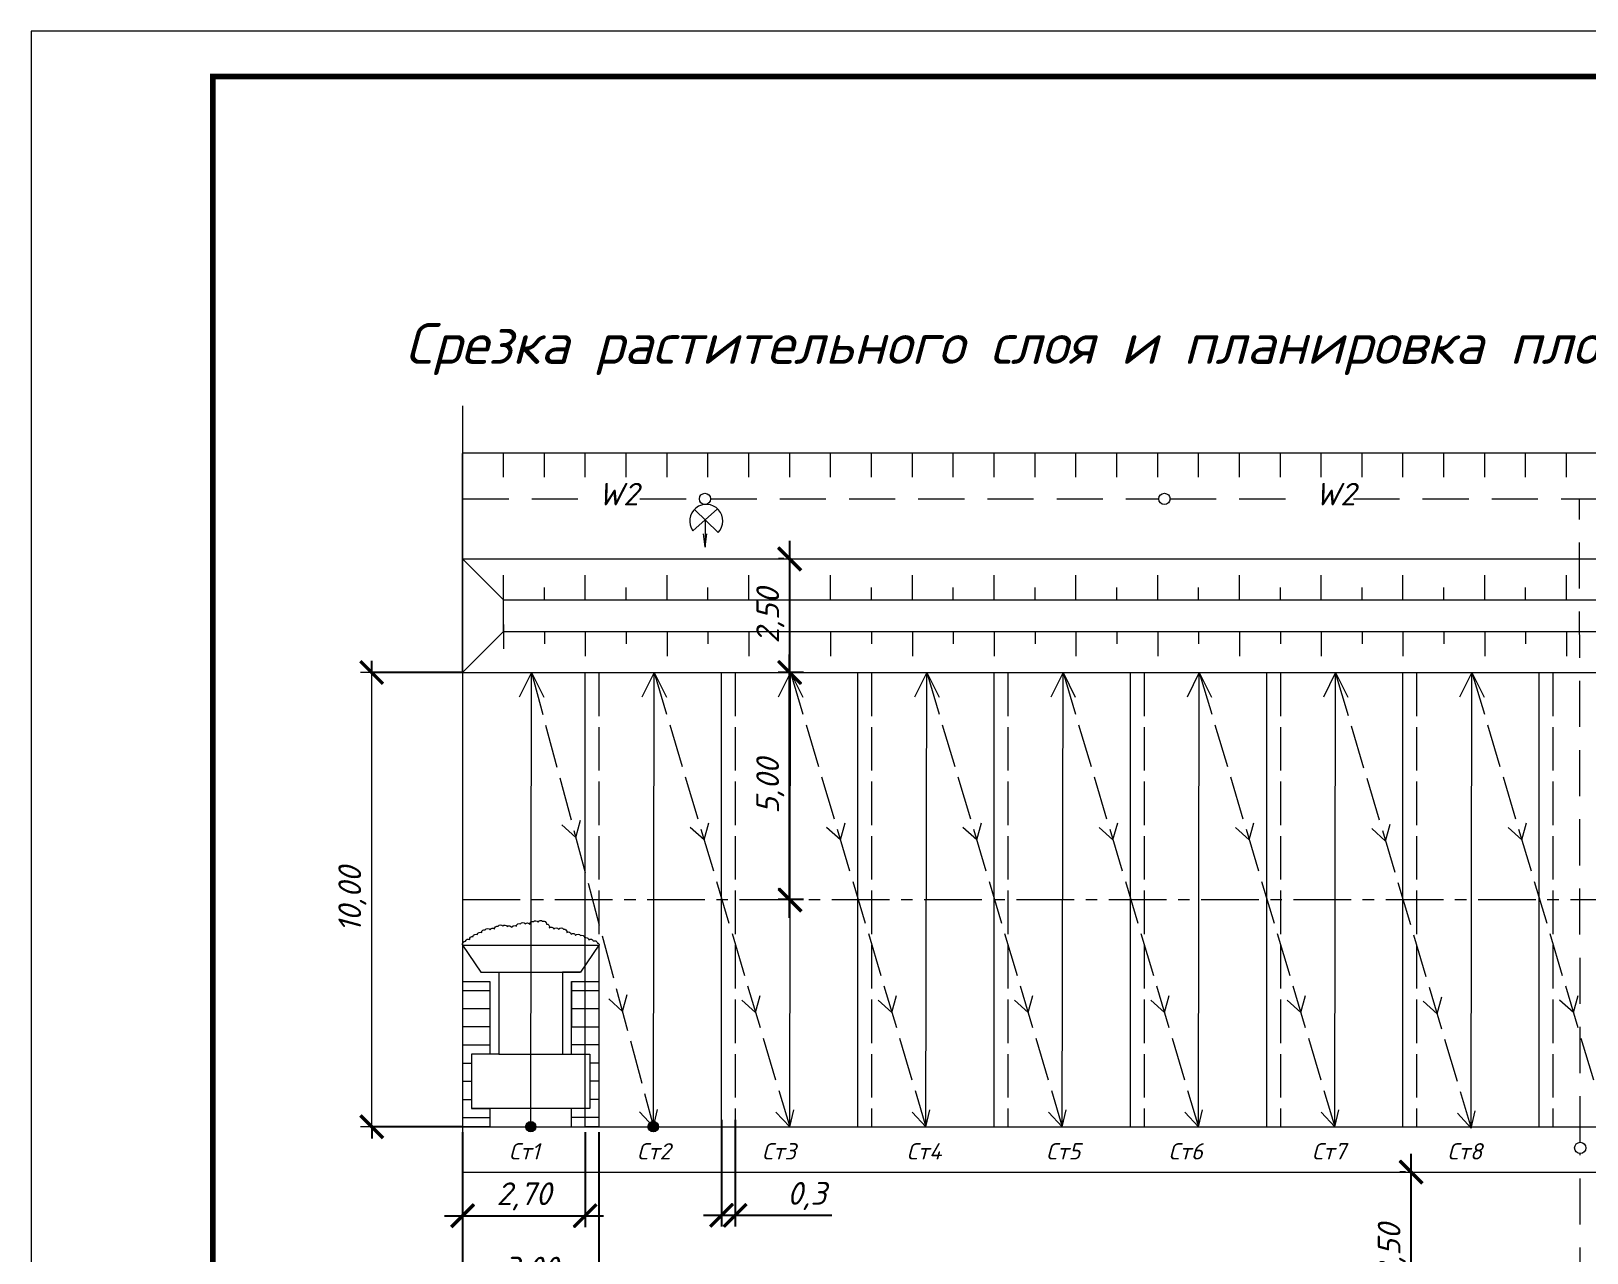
# Model space of a CAD drawing. Header units: millimetres. Extents: x 27137 to 30937, y -4667 to -569.
# Drawn here: x 29377.2 to 29548.5, y -2868.6 to -2734.1 of the extents above; entities that cross this region are included whole.
import ezdxf

# ---------------------------------------------------------------- set-up
doc = ezdxf.new("R2010")
doc.units = ezdxf.units.MM
doc.header["$LTSCALE"] = 0.4
for name, pattern in [('ACAD_ISO02W100', [15, 12, -3]), ('осевая', [50.8, 31.75, -6.35, 6.35, -6.35]), ('штриховаяX2', [38.1, 25.4, -12.7])]:
    doc.linetypes.add(name, pattern=pattern)
doc.layers.add('здания', color=7, linetype='Continuous', lineweight=40)
doc.styles.add('Isocpeur', font='isocpeui.ttf', dxfattribs={"height": 2.5})
doc.styles.get("Standard").update_dxf_attribs({"font": 'isocpeui.ttf', "height": 2.5})
doc.dimstyles.new('06', dxfattribs={"dimtxt": 2.5, "dimasz": 2.5, "dimexe": 1.25, "dimexo": 0.625, "dimtad": 1, "dimdec": 0, "dimlfac": 200, "dimtxsty": 'Standard', "dimblk": 'OBLIQUE', "dimcen": 2.5, "dimdle": 2, "dimadec": 0, "dimazin": 0, "dimtfac": 1, "dimtdec": 0, "dimtmove": 0, "dimatfit": 3, "dimldrblk": 'OBLIQUE', "dimfxl": 1, "dimarcsym": 0})

# ---------------------------------------------------------------- blocks, each defined once
blk = doc.blocks.new('_Oblique')
at = {"color": 0, "linetype": 'ByBlock', "lineweight": -2}
blk.add_line((-0.5, -0.5), (0.5, 0.5), dxfattribs=at)
blk = doc.blocks.new('*D551')
at = {"color": 0, "lineweight": -2, "transparency": 16777216}
for p, q in [((29529.12, -2879.23), (29529.12, -2857.73)), ((29528.49, -2859.73), (29527.87, -2859.73)), ((29528.49, -2877.23), (29527.87, -2877.23))]:
    blk.add_line(p, q, dxfattribs=at)
at = {"layer": 'Defpoints', "color": 0, "transparency": 16777216}
for p in [(29529.12, -2859.73), (29529.12, -2859.73), (29529.12, -2877.23)]:
    blk.add_point(p, dxfattribs=at)
at = {"color": 0, "lineweight": -2, "transparency": 16777216, "xscale": 2.5, "yscale": 2.5, "zscale": 2.5}
for p, rotation in [((29529.12, -2859.73), 90), ((29529.12, -2877.23), 270)]:
    blk.add_blockref('_Oblique', p, dxfattribs=dict(at, rotation=rotation))
at = {"color": 0, "lineweight": 15, "transparency": 16777216, "insert": (29526.99, -2868.48), "char_height": 2.5, "attachment_point": 5, "rotation": 90, "style": 'Isocpeur'}
blk.add_mtext('3,50', dxfattribs=at)
blk = doc.blocks.new('*D513')
at = {"color": 0, "lineweight": -2, "transparency": 16777216}
for p, q in [((29453.23, -2853.97), (29453.23, -2865.73)), ((29454.73, -2853.97), (29454.73, -2865.73)), ((29451.23, -2864.48), (29454.73, -2864.48)), ((29454.73, -2864.48), (29465.38, -2864.48))]:
    blk.add_line(p, q, dxfattribs=at)
at = {"layer": 'Defpoints', "color": 0, "transparency": 16777216}
for p in [(29453.23, -2853.35), (29454.73, -2853.35), (29454.73, -2864.48)]:
    blk.add_point(p, dxfattribs=at)
at = {"color": 0, "lineweight": -2, "transparency": 16777216, "xscale": 2.5, "yscale": 2.5, "zscale": 2.5, "rotation": 180}
blk.add_blockref('_Oblique', (29453.23, -2864.48), dxfattribs=at)
at = {"color": 0, "lineweight": -2, "transparency": 16777216, "xscale": 2.5, "yscale": 2.5, "zscale": 2.5}
blk.add_blockref('_Oblique', (29454.73, -2864.48), dxfattribs=at)
at = {"color": 0, "lineweight": 15, "transparency": 16777216, "insert": (29462.61, -2862.36), "char_height": 2.5, "attachment_point": 5, "style": 'Isocpeur'}
blk.add_mtext('0,3', dxfattribs=at)
blk = doc.blocks.new('*D552')
at = {"color": 0, "lineweight": -2, "transparency": 16777216}
for p, q in [((29424.73, -2855.35), (29424.73, -2873.97)), ((29439.72, -2855.35), (29439.72, -2873.97)), ((29422.73, -2872.72), (29441.72, -2872.72))]:
    blk.add_line(p, q, dxfattribs=at)
at = {"layer": 'Defpoints', "color": 0, "transparency": 16777216}
for p in [(29424.73, -2854.73), (29439.72, -2854.73), (29439.72, -2872.72)]:
    blk.add_point(p, dxfattribs=at)
at = {"color": 0, "lineweight": -2, "transparency": 16777216, "xscale": 2.5, "yscale": 2.5, "zscale": 2.5, "rotation": 180}
blk.add_blockref('_Oblique', (29424.73, -2872.72), dxfattribs=at)
at = {"color": 0, "lineweight": -2, "transparency": 16777216, "xscale": 2.5, "yscale": 2.5, "zscale": 2.5}
blk.add_blockref('_Oblique', (29439.72, -2872.72), dxfattribs=at)
at = {"color": 0, "lineweight": 15, "transparency": 16777216, "insert": (29432.22, -2870.59), "char_height": 2.5, "attachment_point": 5, "style": 'Isocpeur'}
blk.add_mtext('3,00', dxfattribs=at)
blk = doc.blocks.new('*D553')
at = {"color": 0, "lineweight": -2, "transparency": 16777216}
for p, q in [((29424.73, -2855.35), (29424.73, -2865.78)), ((29438.22, -2855.35), (29438.22, -2865.78)), ((29422.73, -2864.53), (29440.22, -2864.53))]:
    blk.add_line(p, q, dxfattribs=at)
at = {"layer": 'Defpoints', "color": 0, "transparency": 16777216}
for p in [(29424.73, -2854.73), (29438.22, -2854.73), (29438.22, -2864.53)]:
    blk.add_point(p, dxfattribs=at)
at = {"color": 0, "lineweight": -2, "transparency": 16777216, "xscale": 2.5, "yscale": 2.5, "zscale": 2.5, "rotation": 180}
blk.add_blockref('_Oblique', (29424.73, -2864.53), dxfattribs=at)
at = {"color": 0, "lineweight": -2, "transparency": 16777216, "xscale": 2.5, "yscale": 2.5, "zscale": 2.5}
blk.add_blockref('_Oblique', (29438.22, -2864.53), dxfattribs=at)
at = {"color": 0, "lineweight": 15, "transparency": 16777216, "insert": (29431.47, -2862.4), "char_height": 2.5, "attachment_point": 5, "style": 'Isocpeur'}
blk.add_mtext('2,70', dxfattribs=at)
blk = doc.blocks.new('*D514')
at = {"color": 0, "lineweight": -2, "transparency": 16777216}
for p, q in [((29460.72, -2831.73), (29460.72, -2802.73)), ((29462.26, -2804.73), (29459.47, -2804.73)), ((29462.26, -2829.73), (29459.47, -2829.73))]:
    blk.add_line(p, q, dxfattribs=at)
at = {"layer": 'Defpoints', "color": 0, "transparency": 16777216}
for p in [(29460.72, -2804.73), (29462.89, -2804.73), (29462.89, -2829.73)]:
    blk.add_point(p, dxfattribs=at)
at = {"color": 0, "lineweight": -2, "transparency": 16777216, "xscale": 2.5, "yscale": 2.5, "zscale": 2.5}
for p, rotation in [((29460.72, -2804.73), 90), ((29460.72, -2829.73), 270)]:
    blk.add_blockref('_Oblique', p, dxfattribs=dict(at, rotation=rotation))
at = {"color": 0, "lineweight": 15, "transparency": 16777216, "insert": (29458.59, -2817.23), "char_height": 2.5, "attachment_point": 5, "rotation": 90, "style": 'Isocpeur'}
blk.add_mtext('5,00', dxfattribs=at)
blk = doc.blocks.new('*D515')
at = {"color": 0, "lineweight": -2, "transparency": 16777216}
for p, q in [((29460.73, -2806.73), (29460.73, -2790.23)), ((29460.1, -2792.23), (29459.48, -2792.23)), ((29460.1, -2804.73), (29459.48, -2804.73))]:
    blk.add_line(p, q, dxfattribs=at)
at = {"layer": 'Defpoints', "color": 0, "transparency": 16777216}
for p in [(29460.73, -2792.23), (29460.73, -2792.23), (29460.73, -2804.73)]:
    blk.add_point(p, dxfattribs=at)
at = {"color": 0, "lineweight": -2, "transparency": 16777216, "xscale": 2.5, "yscale": 2.5, "zscale": 2.5}
for p, rotation in [((29460.73, -2792.23), 90), ((29460.73, -2804.73), 270)]:
    blk.add_blockref('_Oblique', p, dxfattribs=dict(at, rotation=rotation))
at = {"color": 0, "lineweight": 15, "transparency": 16777216, "insert": (29458.6, -2798.48), "char_height": 2.5, "attachment_point": 5, "rotation": 90, "style": 'Isocpeur'}
blk.add_mtext('2,50', dxfattribs=at)
blk = doc.blocks.new('_ArchTick')
at = {"color": 0, "linetype": 'ByBlock', "const_width": 0.15}
blk.add_lwpolyline([(-0.5, -0.5), (0.5, 0.5)], dxfattribs=at)

msp = doc.modelspace()

# ---------------------------------------------------------------- hatches: boundary and pattern name
at = {"lineweight": 15}
h = msp.add_hatch(color=256, dxfattribs=at)
h.dxf.hatch_style = 1
h.paths.add_polyline_path([(29432.7878, -2854.7279), (29432.2253, -2854.7279), (29431.6628, -2854.7279, 1)])
h.paths.add_polyline_path([(29432.2253, -2854.1654, 0.41421356), (29431.6628, -2854.7279), (29432.2253, -2854.7279)])
h = msp.add_hatch(color=256, dxfattribs=at)
h.dxf.hatch_style = 1
h.paths.add_polyline_path([(29432.2253, -2854.1654), (29432.2253, -2854.7279), (29432.7878, -2854.7279, 0.41421356)])
h = msp.add_hatch(color=256, dxfattribs=at)
h.dxf.hatch_style = 1
h.paths.add_polyline_path([(29446.2516, -2854.7279), (29445.6891, -2854.7279), (29445.1266, -2854.7279, 1)])
h.paths.add_polyline_path([(29445.6891, -2854.1654, 0.41421356), (29445.1266, -2854.7279), (29445.6891, -2854.7279)])
h = msp.add_hatch(color=256, dxfattribs=at)
h.dxf.hatch_style = 1
h.paths.add_polyline_path([(29446.2878, -2854.7279), (29445.7253, -2854.7279), (29445.1628, -2854.7279, 1)])
h.paths.add_polyline_path([(29445.7253, -2854.1654, 0.41421356), (29445.1628, -2854.7279), (29445.7253, -2854.7279)])
h = msp.add_hatch(color=256, dxfattribs=at)
h.dxf.hatch_style = 1
h.paths.add_polyline_path([(29445.6891, -2854.1654), (29445.6891, -2854.7279), (29446.2516, -2854.7279, 0.41421356)])
h = msp.add_hatch(color=256, dxfattribs=at)
h.dxf.hatch_style = 1
h.paths.add_polyline_path([(29445.7253, -2854.1654), (29445.7253, -2854.7279), (29446.2878, -2854.7279, 0.41421356)])
h = msp.add_hatch(color=256, dxfattribs=at)
h.dxf.hatch_style = 1
h.paths.add_polyline_path([(29431.9553, -2854.7279, 1), (29432.4953, -2854.7279)])
h.paths.add_polyline_path([(29432.2253, -2854.7279), (29432.4953, -2854.7279, 0.41421356), (29432.2253, -2854.4579)])
h.paths.add_polyline_path([(29432.2253, -2854.7279), (29432.2253, -2854.4579, 0.41421356), (29431.9553, -2854.7279)])

# ---------------------------------------------------------------- linework, layer by layer
at = {"lineweight": 15, "ltscale": 0.5}
for p, q in [((29424.7253, -2775.3688), (29424.7253, -2995.1564)), ((29424.7253, -2785.6137), (29424.7253, -2780.6137)), ((29424.7253, -2794.8095), (29424.7253, -2781.0445)), ((29424.7253, -2792.2279), (29424.7253, -2785.9779)), ((29450.0626, -2789.1148), (29452.7967, -2786.716)), ((29452.854, -2789.3223), (29450.2368, -2786.7724)), ((29451.4193, -2787.9245), (29451.4193, -2790.9355)), ((29451.4193, -2790.9355), (29451.2251, -2789.4656)), ((29451.4193, -2790.9355), (29451.6107, -2789.4692)), ((29424.7253, -2804.7279), (29424.7253, -2792.2279)), ((29424.7253, -2792.2279), (29456.1306, -2792.2279)), ((29456.1306, -2792.2279), (29825.864, -2792.2279)), ((29429.2253, -2800.2279), (29429.2253, -2796.7279)), ((29429.2253, -2796.7279), (29825.864, -2796.7279)), ((29429.2253, -2800.2279), (29825.864, -2800.2279)), ((29424.7253, -2804.7279), (29432.31, -2804.7279)), ((29424.7253, -2804.7279), (29424.7253, -2829.7279)), ((29424.7253, -2804.7279), (29575.0798, -2804.7279)), ((29432.2253, -2854.7279), (29432.31, -2804.7279)), ((29438.2253, -2854.7279), (29438.2253, -2804.7279)), ((29445.7253, -2854.7279), (29445.81, -2804.7279)), ((29453.2253, -2854.7279), (29453.2253, -2804.7279)), ((29460.7253, -2854.7279), (29460.81, -2804.7279)), ((29468.2253, -2854.7279), (29468.2253, -2804.7279)), ((29475.7253, -2854.7279), (29475.81, -2804.7279)), ((29483.2253, -2854.7279), (29483.2253, -2804.7279)), ((29490.7253, -2854.7279), (29490.81, -2804.7279)), ((29498.2253, -2854.7279), (29498.2253, -2804.7279)), ((29505.7253, -2854.7279), (29505.81, -2804.7279)), ((29513.2253, -2854.7279), (29513.2253, -2804.7279)), ((29520.7253, -2854.7279), (29520.81, -2804.7279)), ((29528.2253, -2854.7279), (29528.2253, -2804.7279)), ((29535.7253, -2854.7279), (29535.81, -2804.7279)), ((29543.2253, -2854.7279), (29543.2253, -2804.7279)), ((29424.7253, -2829.7279), (29424.7253, -2854.7279)), ((29424.7253, -2838.7339), (29424.7253, -2854.7279)), ((29424.7253, -2838.7339), (29424.7253, -2854.7279)), ((29439.7197, -2838.7339), (29439.7197, -2854.7279)), ((29424.7253, -2854.7279), (29959.5769, -2854.7279)), ((29424.7253, -2854.7279), (29424.7253, -2859.7279)), ((29436.7208, -2854.7279), (29439.7197, -2854.7279)), ((29424.7253, -2859.7279), (29959.5769, -2859.7279)), ((29424.7253, -2859.7279), (29424.7253, -2877.2279)), ((29424.7253, -2859.7279), (29424.7253, -2877.2279))]:
    msp.add_line(p, q, dxfattribs=at)
at = {"lineweight": 15}
for p, q in [((29424.7253, -2780.5321), (29538.1773, -2780.5321)), ((29424.7253, -2780.5321), (29429.2253, -2780.5321)), ((29424.7253, -2780.5321), (29541.7253, -2780.5321)), ((29424.7253, -2780.5321), (29959.5769, -2780.5321)), ((29429.2253, -2783.2321), (29429.2253, -2780.5321)), ((29433.7253, -2783.2321), (29433.7253, -2780.5321)), ((29438.2253, -2783.2321), (29438.2253, -2780.5321)), ((29442.7253, -2783.2321), (29442.7253, -2780.5321)), ((29447.2253, -2783.2321), (29447.2253, -2780.5321)), ((29451.7253, -2783.2321), (29451.7253, -2780.5321)), ((29456.2253, -2783.2321), (29456.2253, -2780.5321)), ((29460.7253, -2783.2321), (29460.7253, -2780.5321)), ((29460.7253, -2783.2321), (29460.7253, -2780.5321)), ((29460.7253, -2783.2321), (29460.7253, -2780.5321)), ((29465.2253, -2783.2321), (29465.2253, -2780.5321)), ((29465.2253, -2783.2321), (29465.2253, -2780.5321)), ((29469.7253, -2783.2321), (29469.7253, -2780.5321)), ((29474.2253, -2783.2321), (29474.2253, -2780.5321)), ((29478.7253, -2783.2321), (29478.7253, -2780.5321)), ((29483.2253, -2783.2321), (29483.2253, -2780.5321)), ((29487.7253, -2783.2321), (29487.7253, -2780.5321)), ((29492.2253, -2783.2321), (29492.2253, -2780.5321)), ((29496.7253, -2783.2321), (29496.7253, -2780.5321)), ((29496.7253, -2783.2321), (29496.7253, -2780.5321)), ((29501.2253, -2783.2321), (29501.2253, -2780.5321)), ((29505.7253, -2783.2321), (29505.7253, -2780.5321)), ((29510.2253, -2783.2321), (29510.2253, -2780.5321)), ((29514.7253, -2783.2321), (29514.7253, -2780.5321)), ((29519.2253, -2783.2321), (29519.2253, -2780.5321)), ((29523.7253, -2783.2321), (29523.7253, -2780.5321)), ((29528.2253, -2783.2321), (29528.2253, -2780.5321)), ((29532.7253, -2783.2321), (29532.7253, -2780.5321)), ((29532.7253, -2783.2321), (29532.7253, -2780.5321)), ((29537.2253, -2783.2321), (29537.2253, -2780.5321)), ((29537.2253, -2783.2321), (29537.2253, -2780.5321)), ((29541.7253, -2783.2321), (29541.7253, -2780.5321)), ((29546.2253, -2783.2321), (29546.2253, -2780.5321)), ((29424.7253, -2792.2279), (29429.2253, -2796.7279)), ((29429.2253, -2796.7279), (29429.2253, -2794.0279)), ((29438.2253, -2796.7279), (29438.2253, -2794.0279)), ((29438.2253, -2796.7279), (29438.2253, -2794.0279)), ((29447.2253, -2796.7279), (29447.2253, -2794.0279)), ((29447.2253, -2796.7279), (29447.2253, -2794.0279)), ((29447.2253, -2796.7279), (29447.2253, -2794.0279)), ((29456.2253, -2796.7279), (29456.2253, -2794.0279)), ((29456.2253, -2796.7279), (29456.2253, -2794.0279)), ((29465.2253, -2796.7279), (29465.2253, -2794.0279)), ((29465.2253, -2796.7279), (29465.2253, -2794.0279)), ((29465.2253, -2796.7279), (29465.2253, -2794.0279)), ((29474.2253, -2796.7279), (29474.2253, -2794.0279)), ((29474.2253, -2796.7279), (29474.2253, -2794.0279)), ((29474.2253, -2796.7279), (29474.2253, -2794.0279)), ((29483.2253, -2796.7279), (29483.2253, -2794.0279)), ((29483.2253, -2796.7279), (29483.2253, -2794.0279)), ((29483.2253, -2796.7279), (29483.2253, -2794.0279)), ((29483.2253, -2796.7279), (29483.2253, -2794.0279)), ((29492.2253, -2796.7279), (29492.2253, -2794.0279)), ((29492.2253, -2796.7279), (29492.2253, -2794.0279)), ((29492.2253, -2796.7279), (29492.2253, -2794.0279)), ((29501.2253, -2796.7279), (29501.2253, -2794.0279)), ((29501.2253, -2796.7279), (29501.2253, -2794.0279)), ((29510.2253, -2796.7279), (29510.2253, -2794.0279)), ((29510.2253, -2796.7279), (29510.2253, -2794.0279)), ((29510.2253, -2796.7279), (29510.2253, -2794.0279)), ((29519.2253, -2796.7279), (29519.2253, -2794.0279)), ((29519.2253, -2796.7279), (29519.2253, -2794.0279)), ((29528.2253, -2796.7279), (29528.2253, -2794.0279)), ((29528.2253, -2796.7279), (29528.2253, -2794.0279)), ((29528.2253, -2796.7279), (29528.2253, -2794.0279)), ((29537.2253, -2796.7279), (29537.2253, -2794.0279)), ((29537.2253, -2796.7279), (29537.2253, -2794.0279)), ((29546.2253, -2796.7279), (29546.2253, -2794.0279)), ((29546.2253, -2796.7279), (29546.2253, -2794.0279)), ((29546.2253, -2796.7279), (29546.2253, -2794.0279)), ((29433.7253, -2796.7279), (29433.7253, -2795.3779)), ((29442.7253, -2796.7279), (29442.7253, -2795.3779)), ((29451.7253, -2796.7279), (29451.7253, -2795.3779)), ((29460.7253, -2796.7279), (29460.7253, -2795.3779)), ((29469.7253, -2796.7279), (29469.7253, -2795.3779)), ((29478.7253, -2796.7279), (29478.7253, -2795.3779)), ((29478.7253, -2796.7279), (29478.7253, -2795.3779)), ((29487.7253, -2796.7279), (29487.7253, -2795.3779)), ((29496.7253, -2796.7279), (29496.7253, -2795.3779)), ((29505.7253, -2796.7279), (29505.7253, -2795.3779)), ((29514.7253, -2796.7279), (29514.7253, -2795.3779)), ((29523.7253, -2796.7279), (29523.7253, -2795.3779)), ((29532.7253, -2796.7279), (29532.7253, -2795.3779)), ((29541.7253, -2796.7279), (29541.7253, -2795.3779)), ((29429.2253, -2799.4279), (29429.2253, -2802.1279)), ((29429.2253, -2800.2279), (29424.7253, -2804.7279)), ((29433.7253, -2800.2279), (29433.7253, -2801.5779)), ((29438.2253, -2800.2279), (29438.2253, -2802.9279)), ((29438.2253, -2800.2279), (29438.2253, -2802.9279)), ((29442.7253, -2800.2279), (29442.7253, -2801.5779)), ((29447.2253, -2800.2279), (29447.2253, -2802.9279)), ((29447.2253, -2800.2279), (29447.2253, -2802.9279)), ((29447.2253, -2800.2279), (29447.2253, -2802.9279)), ((29451.7253, -2800.2279), (29451.7253, -2801.5779)), ((29456.2253, -2800.2279), (29456.2253, -2802.9279)), ((29456.2253, -2800.2279), (29456.2253, -2802.9279)), ((29460.7253, -2800.2279), (29460.7253, -2801.5779)), ((29465.2253, -2800.2279), (29465.2253, -2802.9279)), ((29465.2253, -2800.2279), (29465.2253, -2802.9279)), ((29465.2253, -2800.2279), (29465.2253, -2802.9279)), ((29469.7253, -2800.2279), (29469.7253, -2801.5779)), ((29474.2253, -2800.2279), (29474.2253, -2802.9279)), ((29474.2253, -2800.2279), (29474.2253, -2802.9279)), ((29474.2253, -2800.2279), (29474.2253, -2802.9279)), ((29478.7253, -2800.2279), (29478.7253, -2801.5779)), ((29478.7253, -2800.2279), (29478.7253, -2801.5779)), ((29483.2253, -2800.2279), (29483.2253, -2802.9279)), ((29483.2253, -2800.2279), (29483.2253, -2802.9279)), ((29483.2253, -2800.2279), (29483.2253, -2802.9279)), ((29483.2253, -2800.2279), (29483.2253, -2802.9279)), ((29487.7253, -2800.2279), (29487.7253, -2801.5779)), ((29492.2253, -2800.2279), (29492.2253, -2802.9279)), ((29492.2253, -2800.2279), (29492.2253, -2802.9279)), ((29492.2253, -2800.2279), (29492.2253, -2802.9279)), ((29496.7253, -2800.2279), (29496.7253, -2801.5779)), ((29501.2253, -2800.2279), (29501.2253, -2802.9279)), ((29501.2253, -2800.2279), (29501.2253, -2802.9279)), ((29505.7253, -2800.2279), (29505.7253, -2801.5779)), ((29510.2253, -2800.2279), (29510.2253, -2802.9279)), ((29510.2253, -2800.2279), (29510.2253, -2802.9279)), ((29510.2253, -2800.2279), (29510.2253, -2802.9279)), ((29514.7253, -2800.2279), (29514.7253, -2801.5779)), ((29519.2253, -2800.2279), (29519.2253, -2802.9279)), ((29519.2253, -2800.2279), (29519.2253, -2802.9279)), ((29523.7253, -2800.2279), (29523.7253, -2801.5779)), ((29528.2253, -2800.2279), (29528.2253, -2802.9279)), ((29528.2253, -2800.2279), (29528.2253, -2802.9279)), ((29528.2253, -2800.2279), (29528.2253, -2802.9279)), ((29532.7253, -2800.2279), (29532.7253, -2801.5779)), ((29537.2253, -2800.2279), (29537.2253, -2802.9279)), ((29537.2253, -2800.2279), (29537.2253, -2802.9279)), ((29541.7253, -2800.2279), (29541.7253, -2801.5779)), ((29546.2253, -2800.2279), (29546.2253, -2802.9279)), ((29546.2253, -2800.2279), (29546.2253, -2802.9279)), ((29546.2253, -2800.2279), (29546.2253, -2802.9279)), ((29432.31, -2804.7279), (29430.96, -2807.4279)), ((29432.31, -2804.7279), (29433.66, -2807.4279)), ((29445.81, -2804.7279), (29444.46, -2807.4279)), ((29445.81, -2804.7279), (29447.16, -2807.4279)), ((29460.81, -2804.7279), (29459.46, -2807.4279)), ((29460.81, -2804.7279), (29462.16, -2807.4279)), ((29475.81, -2804.7279), (29474.46, -2807.4279)), ((29475.81, -2804.7279), (29477.16, -2807.4279)), ((29490.81, -2804.7279), (29489.46, -2807.4279)), ((29490.81, -2804.7279), (29492.16, -2807.4279)), ((29505.81, -2804.7279), (29504.46, -2807.4279)), ((29505.81, -2804.7279), (29507.16, -2807.4279)), ((29520.81, -2804.7279), (29519.46, -2807.4279)), ((29520.81, -2804.7279), (29522.16, -2807.4279)), ((29535.81, -2804.7279), (29534.46, -2807.4279)), ((29535.81, -2804.7279), (29537.16, -2807.4279)), ((29437.1795, -2822.8768), (29437.6957, -2820.9977)), ((29451.3064, -2823.1625), (29451.8226, -2821.2834)), ((29466.3064, -2823.1625), (29466.8226, -2821.2834)), ((29481.3064, -2823.1625), (29481.8226, -2821.2834)), ((29496.3064, -2823.1625), (29496.8226, -2821.2834)), ((29511.3064, -2823.1625), (29511.8226, -2821.2834)), ((29526.3061, -2823.2896), (29526.8223, -2821.4105)), ((29541.3064, -2823.1625), (29541.8226, -2821.2834)), ((29424.7253, -2834.7354), (29426.7245, -2837.7342)), ((29424.7253, -2834.7354), (29439.7197, -2834.7354)), ((29424.7253, -2834.7354), (29439.7197, -2834.7354)), ((29439.7197, -2834.7354), (29437.7205, -2837.7342)), ((29424.7253, -2838.7339), (29427.7242, -2838.7339)), ((29426.7245, -2837.7342), (29437.7205, -2837.7342)), ((29426.7245, -2837.7342), (29428.7238, -2837.7342)), ((29427.7242, -2838.7339), (29427.7242, -2846.7309)), ((29428.7238, -2837.7342), (29428.7238, -2846.7309)), ((29437.7205, -2837.7342), (29435.7212, -2837.7342)), ((29435.7212, -2837.7342), (29435.7212, -2840.5856)), ((29435.7212, -2837.7342), (29435.7212, -2846.7309)), ((29435.7212, -2837.7342), (29435.7212, -2838.7339)), ((29436.7208, -2846.7309), (29436.7208, -2838.7339)), ((29436.7208, -2838.7339), (29439.7197, -2838.7339)), ((29436.7208, -2838.7339), (29436.7208, -2839.7335)), ((29424.7253, -2839.7335), (29427.7242, -2839.7335)), ((29436.7208, -2839.7335), (29439.7197, -2839.7335)), ((29436.7208, -2839.7335), (29436.7208, -2841.7328)), ((29442.3224, -2842.0451), (29442.8386, -2840.166)), ((29456.9747, -2842.1741), (29457.4909, -2840.295)), ((29471.9747, -2842.1741), (29472.4909, -2840.295)), ((29486.9747, -2842.1741), (29487.4909, -2840.295)), ((29501.9747, -2842.1741), (29502.4909, -2840.295)), ((29516.9747, -2842.1741), (29517.4909, -2840.295)), ((29531.9745, -2842.3012), (29532.4907, -2840.4221)), ((29546.9747, -2842.1741), (29547.4909, -2840.295)), ((29424.7253, -2841.7328), (29427.7242, -2841.7328)), ((29427.7242, -2841.7328), (29427.7242, -2843.732)), ((29436.7208, -2841.7328), (29439.7197, -2841.7328)), ((29436.7208, -2841.7328), (29436.7208, -2843.732)), ((29427.7242, -2843.732), (29424.7253, -2843.732)), ((29436.7208, -2843.732), (29439.7197, -2843.732)), ((29424.7253, -2845.7313), (29427.7242, -2845.7313)), ((29439.7197, -2845.7313), (29436.7208, -2845.7313)), ((29428.7238, -2846.7309), (29425.7249, -2846.7309)), ((29425.7249, -2846.7309), (29425.7249, -2852.7287)), ((29428.7238, -2846.7309), (29435.7212, -2846.7309)), ((29435.7212, -2846.7309), (29438.7201, -2846.7309)), ((29435.7212, -2846.7309), (29436.7208, -2846.7309)), ((29438.7201, -2846.7309), (29438.7201, -2852.7287)), ((29424.7253, -2847.7305), (29425.7249, -2847.7305)), ((29439.7197, -2847.7305), (29438.7201, -2847.7305)), ((29424.7253, -2849.7298), (29425.7249, -2849.7298)), ((29439.7197, -2849.7298), (29438.7201, -2849.7298)), ((29424.7253, -2851.729), (29425.7249, -2851.729)), ((29439.7197, -2851.729), (29438.7201, -2851.729)), ((29424.7253, -2853.7283), (29427.7242, -2853.7283)), ((29438.7201, -2852.7287), (29425.7249, -2852.7287)), ((29425.7249, -2852.7287), (29427.7242, -2852.7287)), ((29427.7242, -2852.7287), (29427.7242, -2854.7279)), ((29436.7208, -2854.7279), (29436.7208, -2852.7287)), ((29439.7197, -2853.7283), (29436.7208, -2853.7283)), ((29445.7253, -2854.7279), (29446.1661, -2852.8488)), ((29460.7252, -2854.7533), (29461.166, -2852.8742)), ((29475.7252, -2854.7533), (29476.166, -2852.8742)), ((29490.7252, -2854.7533), (29491.166, -2852.8742)), ((29505.7252, -2854.7533), (29506.166, -2852.8742)), ((29520.7252, -2854.7533), (29521.166, -2852.8742)), ((29535.725, -2854.8804), (29536.1658, -2853.0013))]:
    msp.add_line(p, q, dxfattribs=at)
at = {"linetype": 'штриховаяX2', "lineweight": 15, "ltscale": 0.5}
for p, q in [((29424.7253, -2785.5998), (29438.2478, -2785.5998)), ((29444.2499, -2785.5998), (29450.7833, -2785.5998)), ((29452.0165, -2785.5998), (29501.354, -2785.5998)), ((29502.5872, -2785.5998), (29517.729, -2785.5998)), ((29522.763, -2785.5998), (29551.9898, -2785.5998)), ((29547.7263, -2856.4452), (29547.656, -2785.5998)), ((29547.7656, -2895.9776), (29547.7276, -2857.6785))]:
    msp.add_line(p, q, dxfattribs=at)
at = {"ltscale": 0.5}
for p, q in [((29414.7253, -2804.7279), (29414.7253, -2803.4279)), ((29424.7253, -2804.7279), (29414.7253, -2804.7279)), ((29424.7253, -2854.7279), (29414.7253, -2854.7279)), ((29414.7253, -2854.7279), (29414.7253, -2856.0279))]:
    msp.add_line(p, q, dxfattribs=at)
at = {"linetype": 'ACAD_ISO02W100', "lineweight": 15}
for p, q in [((29432.31, -2804.7279), (29445.7253, -2854.7279)), ((29439.7253, -2804.7279), (29439.7253, -2854.7279)), ((29445.81, -2804.7279), (29460.7252, -2854.7533)), ((29454.7253, -2804.7279), (29454.7253, -2854.7279)), ((29460.81, -2804.7279), (29475.7252, -2854.7533)), ((29469.7253, -2804.7279), (29469.7253, -2854.7279)), ((29475.81, -2804.7279), (29490.7252, -2854.7533)), ((29484.7253, -2804.7279), (29484.7253, -2854.7279)), ((29490.81, -2804.7279), (29505.7252, -2854.7533)), ((29499.7253, -2804.7279), (29499.7253, -2854.7279)), ((29505.81, -2804.7279), (29520.7252, -2854.7533)), ((29514.7253, -2804.7279), (29514.7253, -2854.7279)), ((29520.8098, -2804.855), (29535.725, -2854.8804)), ((29529.7253, -2804.7279), (29529.7253, -2854.7279)), ((29535.81, -2804.7279), (29550.7252, -2854.7533)), ((29544.7253, -2804.7279), (29544.7253, -2854.7279)), ((29437.1795, -2822.8768), (29435.6643, -2821.4994)), ((29451.3064, -2823.1625), (29449.7912, -2821.7852)), ((29466.3064, -2823.1625), (29464.7912, -2821.7852)), ((29481.3064, -2823.1625), (29479.7912, -2821.7852)), ((29496.3064, -2823.1625), (29494.7912, -2821.7852)), ((29511.3064, -2823.1625), (29509.7912, -2821.7852)), ((29526.3061, -2823.2896), (29524.791, -2821.9122)), ((29541.3064, -2823.1625), (29539.7912, -2821.7852)), ((29442.3224, -2842.0451), (29440.8073, -2840.6677)), ((29456.9747, -2842.1741), (29455.4596, -2840.7967)), ((29471.9747, -2842.1741), (29470.4596, -2840.7967)), ((29486.9747, -2842.1741), (29485.4596, -2840.7967)), ((29501.9747, -2842.1741), (29500.4596, -2840.7967)), ((29516.9747, -2842.1741), (29515.4596, -2840.7967)), ((29531.9745, -2842.3012), (29530.4594, -2840.9238)), ((29546.9747, -2842.1741), (29545.4596, -2840.7967)), ((29445.7253, -2854.7279), (29444.2101, -2853.0884)), ((29460.7252, -2854.7533), (29459.2101, -2853.1138)), ((29475.7252, -2854.7533), (29474.2101, -2853.1138)), ((29490.7252, -2854.7533), (29489.2101, -2853.1138)), ((29505.7252, -2854.7533), (29504.2101, -2853.1138)), ((29520.7252, -2854.7533), (29519.2101, -2853.1138)), ((29535.725, -2854.8804), (29534.2099, -2853.2409))]:
    msp.add_line(p, q, dxfattribs=at)
at = {"linetype": 'осевая', "lineweight": 15, "ltscale": 0.5}
for p, q in [((29424.7253, -2829.7279), (29825.864, -2829.7279)), ((29460.7253, -2854.7279), (29460.7253, -2849.1182)), ((29427.7242, -2854.7279), (29424.7253, -2854.7279)), ((29439.7253, -2854.7279), (29438.2253, -2854.7279)), ((29438.2253, -2854.7279), (29445.7253, -2854.7279)), ((29453.2253, -2854.7279), (29528.2253, -2854.7279)), ((29453.2253, -2854.7279), (29460.7253, -2854.7279))]:
    msp.add_line(p, q, dxfattribs=at)
at = {"linetype": 'ACAD_ISO02W100', "lineweight": 15, "ltscale": 0.5}
msp.add_line((29424.7253, -2854.7279), (29439.7253, -2854.7279), dxfattribs=at)
at = {"color": 7, "lineweight": 15}
msp.add_lwpolyline([(29377.2396, -3328.1159), (30218.2396, -3328.1159), (30218.2396, -2734.1159), (29377.2396, -2734.1159)], close=True, dxfattribs=at)
at = {"lineweight": 15, "const_width": 0.6}
msp.add_lwpolyline([(29397.2396, -3323.1159), (30213.2396, -3323.1159), (30213.2396, -2739.1159), (29397.2396, -2739.1159)], close=True, dxfattribs=at)
msp.add_lwpolyline([(29397.2396, -2739.1159), (30213.2396, -2739.1159), (30213.2396, -3323.1159), (29397.2396, -3323.1159)], dxfattribs=at)
at = {"lineweight": 15}
msp.add_lwpolyline([(29424.7238, -2834.7046, -0.52056705), (29425.0394, -2834.3103, -0.52056705), (29425.0394, -2834.3103, -0.52056705), (29425.5129, -2834.1263, -0.52056705), (29425.5129, -2834.1263, -0.52056705), (29425.8811, -2833.7846, -0.52056705), (29425.8811, -2833.7846, -0.52056705), (29426.3546, -2833.5743, -0.52056705), (29426.3546, -2833.5743, -0.52056705), (29426.8281, -2833.364, -0.52056705), (29426.8281, -2833.364, -0.52056705), (29427.2226, -2833.0485, -0.52056705), (29427.2226, -2833.0485, -0.52056705), (29427.7487, -2833.0485, -0.52056705), (29427.7487, -2833.0485, -0.52056705), (29428.2485, -2832.9697, -0.52056705), (29428.2485, -2832.9697, -0.52056705), (29428.6431, -2832.6542, -0.52056705), (29428.6431, -2832.6542, -0.52056705), (29429.1428, -2832.6279, -0.52056705), (29429.1428, -2832.6279, -0.52056705), (29429.6426, -2832.7068, -0.52056705), (29429.6426, -2832.7068, -0.52056705), (29430.1424, -2832.8119, -0.52056705), (29430.1424, -2832.8119, -0.52056705), (29430.6422, -2832.6542, -0.52056705), (29430.6422, -2832.6542, -0.52056705), (29431.0893, -2832.3914, -0.52056705), (29431.0893, -2832.3914, -0.52056705), (29431.6154, -2832.3914, -0.52056705), (29431.6154, -2832.3914, -0.52056705), (29432.1152, -2832.4702, -0.52056705), (29432.1152, -2832.4702, -0.52056705), (29432.5361, -2832.1548, -0.52056705), (29432.5361, -2832.1548, -0.52056705), (29433.0358, -2832.2074, -0.52056705), (29433.0358, -2832.2074, -0.52056705), (29433.5356, -2832.1022, -0.52056705), (29433.5356, -2832.1022, -0.52056705), (29433.9565, -2832.4177, -0.52056705), (29433.9565, -2832.4177, -0.52056705), (29434.2721, -2832.8382, -0.52056705), (29434.2721, -2832.8382, -0.52056705), (29434.7719, -2832.9697, -0.52056705), (29434.7719, -2832.9697, -0.52056705), (29435.298, -2832.9697, -0.52056705), (29435.298, -2832.9697, -0.52056705), (29435.8241, -2832.9697, -0.52056705), (29435.8241, -2832.9697, -0.52056705), (29436.1923, -2833.3377, -0.52056705), (29436.1923, -2833.3377, -0.52056705), (29436.6658, -2833.5217, -0.52056705), (29436.6658, -2833.5217, -0.52056705), (29437.1656, -2833.6794, -0.52056705), (29437.1656, -2833.6794, -0.52056705), (29437.6916, -2833.6794, -0.52056705), (29437.6916, -2833.6794, -0.52056705), (29438.1388, -2833.9423, -0.52056705), (29438.1388, -2833.9423, -0.52056705), (29438.6123, -2834.1526, -0.52056705), (29438.6123, -2834.1526, -0.52056705), (29439.1121, -2834.284, -0.52056705), (29439.1121, -2834.284, -0.52056705), (29439.5592, -2834.5206, -0.52056705), (29439.5592, -2834.5206, -0.52056705), (29439.7434, -2834.7572)], format="xyb", dxfattribs=at)
at = {"lineweight": 15, "ltscale": 0.5}
for centre in [(29451.3999, -2785.6091), (29501.9706, -2785.6091), (29547.727, -2857.0619)]:
    msp.add_circle(centre, 0.6167, dxfattribs=at)
at = {"lineweight": 15}
for centre, radius in [((29432.2253, -2854.7279), 0.5625), ((29445.6891, -2854.7279), 0.5625), ((29445.7253, -2854.7279), 0.5625), ((29432.2253, -2854.7279), 0.27)]:
    msp.add_circle(centre, radius, dxfattribs=at)
at = {"lineweight": 15, "ltscale": 0.5}
msp.add_arc((29451.5454, -2788.0474), 1.8271, 315.74633, 215.748105, dxfattribs=at)
at = {"layer": 'здания', "color": 7, "lineweight": 20}
for p, q in [((29419.9219, -2804.7279), (29413.4753, -2804.7279)), ((29414.7253, -2854.7279), (29414.7253, -2804.7279)), ((29419.9219, -2854.7279), (29413.4753, -2854.7279))]:
    msp.add_line(p, q, dxfattribs=at)

# ---------------------------------------------------------------- block references
at = {"layer": 'здания', "color": 7, "lineweight": 20, "xscale": 2.5, "yscale": 2.5, "zscale": 2.5}
for p, rotation in [((29460.7253, -2792.2279), 270), ((29414.7253, -2804.7279), 270), ((29460.7253, -2804.7279), 270), ((29460.7676, -2829.779), 270), ((29414.7253, -2854.7279), 270), ((29529.1153, -2859.7279), 270), ((29424.7253, -2864.5267), 180), ((29438.2203, -2864.5267), 180), ((29453.2253, -2864.4802), 180), ((29454.7253, -2864.4802), 180)]:
    msp.add_blockref('_ArchTick', p, dxfattribs=dict(at, rotation=rotation))

# ---------------------------------------------------------------- texts
at = {"lineweight": 15, "insert": (29493.0171, -2771.975), "char_height": 4.5, "attachment_point": 8, "style": 'Isocpeur'}
msp.add_mtext_dynamic_manual_height_columns('Срезка растительного слоя и планировка площадей', width=148.56988, gutter_width=12.5, heights=[0], dxfattribs=at)
at = {"linetype": 'штриховаяX2', "lineweight": 15, "char_height": 2.48181, "attachment_point": 1, "style": 'Isocpeur'}
for insert in [(29439.6319, -2783.8469), (29518.5443, -2783.8469)]:
    msp.add_mtext_dynamic_manual_height_columns('W2', width=3.719358, gutter_width=12.5, heights=[0], dxfattribs=dict(at, insert=insert))
at = {"linetype": 'ACAD_ISO02W100', "lineweight": 15, "char_height": 1.8, "attachment_point": 1, "style": 'Isocpeur'}
for s, insert in [('Ст1', (29429.8348, -2856.541)), ('Ст2', (29443.9291, -2856.541)), ('Ст3', (29457.6814, -2856.541)), ('Ст4', (29473.6032, -2856.541)), ('Ст5', (29488.9523, -2856.541)), ('Ст6', (29502.4277, -2856.541)), ('Ст7', (29518.2106, -2856.541)), ('Ст8', (29533.1187, -2856.541))]:
    msp.add_mtext_dynamic_manual_height_columns(s, width=8.608704, gutter_width=12.5, heights=[0], dxfattribs=dict(at, insert=insert))
at = {"layer": 'здания', "color": 7, "lineweight": 20, "insert": (29412.6003, -2829.7279), "char_height": 2.5, "attachment_point": 5, "rotation": 90, "style": 'Isocpeur'}
msp.add_mtext('10,00', dxfattribs=at)

# ---------------------------------------------------------------- dimensions: what is measured, and where the dimension line sits
at = {"lineweight": 15}
for p1, p2, distance, text, picture, middle in [((29460.7253, -2804.7279), (29460.7253, -2792.2279), 0, '2,50', '*D515', (29458.6003, -2798.4779)), ((29462.8888, -2829.7279), (29462.8888, -2804.7279), 2.1723, '5,00', '*D514', (29458.5915, -2817.2279)), ((29424.7253, -2854.7279), (29439.7197, -2854.7279), -17.9911, '3,00', '*D552', (29432.2225, -2870.594)), ((29424.7253, -2854.7279), (29438.2203, -2854.7279), -9.7988, '2,70', '*D553', (29431.4728, -2862.4017)), ((29529.1153, -2877.2279), (29529.1153, -2859.7279), 0, '3,50', '*D551', (29526.9903, -2868.4779))]:
    dim = msp.add_aligned_dim(p1=p1, p2=p2, distance=distance, text=text, dimstyle='06', override={"dimtxsty": 'Isocpeur'}, dxfattribs=at)
    dim.commit()
    dim.dimension.update_dxf_attribs({"geometry": picture, "text_midpoint": middle})
dim = msp.add_linear_dim(base=(29454.7253, -2864.4802), p1=(29453.2253, -2853.3463), p2=(29454.7253, -2853.3463), angle=0, text='0,3', dimstyle='06', override={"dimtxsty": 'Isocpeur'}, dxfattribs=at)
dim.commit()
dim.dimension.update_dxf_attribs({"geometry": '*D513', "text_midpoint": (29462.6131, -2864.4802), "dimtype": 161})

doc.saveas('drawing.dxf')
